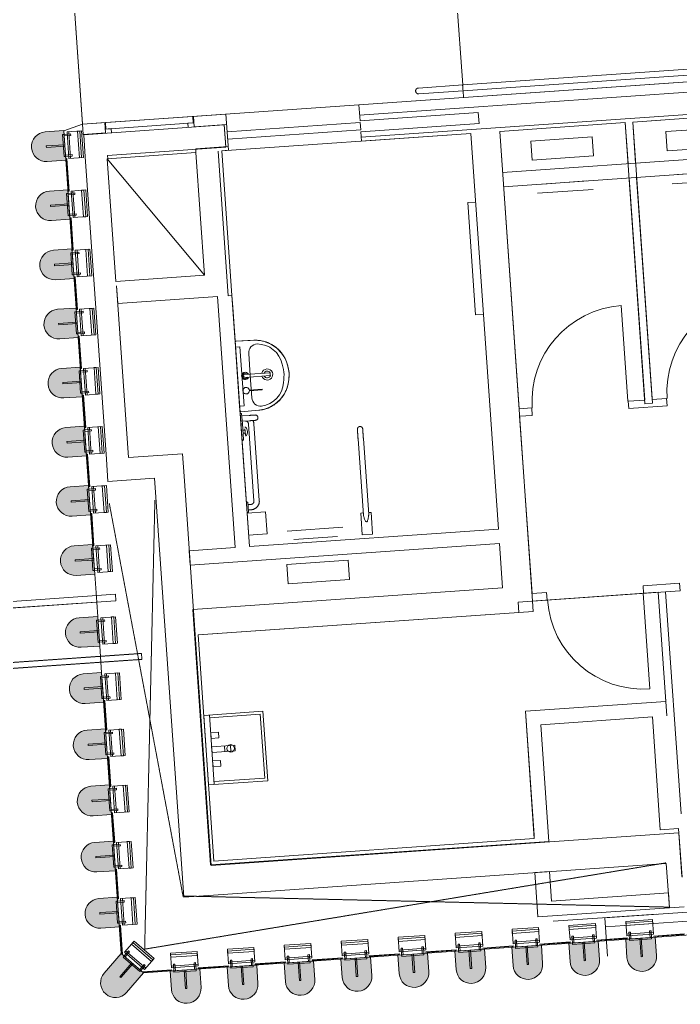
# Model space of a CAD drawing. Header units: millimetres. Extents: x 306 to 836129804, y -168137 to 818603917.
# Drawn here: x 833881628 to 833886088, y 817964286 to 817970931 of the extents above; entities that cross this region are included whole.
import ezdxf

# ---------------------------------------------------------------- set-up
doc = ezdxf.new("R2010")
doc.units = ezdxf.units.MM
doc.header["$LTSCALE"] = 3
doc.linetypes.add('Overhead', pattern=[1.8, 1.2, -0.6])
for name, color, linetype, lineweight in [('A-000-M_MASS', 251, 'Continuous', 13), ('A-010-M_LINE', 251, 'Continuous', 13), ('A-010-M_LINE-T', 251, 'Continuous', 13), ('A-010-M_LINE_BEYOND', 251, 'Continuous', 13), ('A-200-M_WALL_EXT', 251, 'Continuous', 13), ('A-200-M_WALL_INT', 251, 'Continuous', 13), ('A-214-M_CURT_WALL', 251, 'Continuous', 13), ('A-215-M_CURT_PANEL', 251, 'Continuous', 13), ('A-241-M_RAMP', 251, 'Continuous', 13), ('A-314-M_WINDOW', 251, 'Continuous', 13), ('A-325-M_DOOR', 251, 'Continuous', 13), ('A-770-ME_FFE_SA', 251, 'Continuous', 13), ('A-770-MH_FFE_SA', 251, 'Overhead', 13), ('A-810-M_ROOMS', 251, 'Continuous', 13), ('M-520-M_DRAINAGE_FW', 253, 'Continuous', 5), ('Z-060-M_DETAIL', 253, 'Continuous', 5), ('Z-060-M_LINE_MEDIUM', 253, 'Continuous', 9)]:
    doc.layers.add(name, color=color, linetype=linetype, lineweight=lineweight)
doc.layers.add('UAJ-00XREF', color=7, linetype='Continuous')
doc.layers.get('A-770-ME_FFE_SA').off()

# ---------------------------------------------------------------- blocks, each defined once
blk = doc.blocks.new('System Panel - ARC_Glazed-33907928-0300')
at = {"layer": 'A-215-M_CURT_PANEL', "lineweight": 9}
for p, q in [((-481.25, 0), (471.25, 0)), ((-481.25, -44), (-481.25, 0)), ((471.25, -44), (471.25, 0)), ((471.25, -44), (-481.25, -44))]:
    blk.add_line(p, q, dxfattribs=at)
blk = doc.blocks.new('ARC_FS_FIRE SHUTTER LATERAL SINGLE  - ARC_FS_FIRE SHUTTER LATERAL SINGLE -35816964-0300')
at = {"layer": 'A-770-MH_FFE_SA'}
for p, q in [((50, 20), (-10100, 20)), ((50, 20), (50, -20)), ((-10100, -20), (50, -20))]:
    blk.add_line(p, q, dxfattribs=at)
blk = doc.blocks.new('ARC_CWP_PERFORATED METAL_STRAIGHT - ARC_CWP_PERFORATED METAL_STRAIGHT-39453977-0300')
at = {"layer": 'A-215-M_CURT_PANEL', "lineweight": 9}
for p, q in [((-98, 8), (100, 8)), ((100, 5), (-95, 5)), ((100, 5), (100, 8))]:
    blk.add_line(p, q, dxfattribs=at)
blk = doc.blocks.new('ARC_WIN_HR - 600-37446939-0300')
at = {"layer": 'A-314-M_WINDOW', "lineweight": 18}
for p, q in [((-260, 9), (-300, 9)), ((-295, 9), (295, 9)), ((-295, -35), (-295, 9)), ((-260, 37), (-260, 9)), ((260, 9), (260, 37)), ((300, 9), (260, 9)), ((295, 9), (295, -35)), ((295, -35), (-295, -35))]:
    blk.add_line(p, q, dxfattribs=at)
blk = doc.blocks.new('ARC_DOOR_FOLDING_F2-TI - 900x2500mm-39066887-0300')
at = {"layer": 'A-325-M_DOOR', "lineweight": 9}
for p, q in [((450, 25), (-450, 25)), ((-450, 25), (-450, -25)), ((-450, -25), (450, -25))]:
    blk.add_line(p, q, dxfattribs=at)
blk = doc.blocks.new('Circular Mullion - ARC_225mm CERAMIC MULLION-27539017-0300')
at = {"layer": 'Z-060-M_DETAIL', "lineweight": 9}
blk.add_hatch(color=256, dxfattribs=at).paths.add_polyline_path([(100, -125), (96.6, -150.9), (86.6, -175), (70.7, -195.7), (50, -211.6), (25.9, -221.6), (0, -225), (-25.9, -221.6), (-50, -211.6), (-70.7, -195.7), (-86.6, -175), (-96.6, -150.9), (-100, -125), (-100, 0), (100, 0)], flags=0)
at = {"layer": 'Z-060-M_DETAIL'}
for p, q in [((-90, 120), (90, 120)), ((-90, 21.5), (-90, 120)), ((90, 108), (-90, 108)), ((-90, 108), (-90, 92.6)), ((-90, 92.6), (90, 92.6)), ((90, 120), (90, 21.5)), ((90, 92.6), (90, 108)), ((90, 33.5), (-90, 33.5)), ((90, 21.5), (-90, 21.5)), ((-75, 45), (-65, 45)), ((-75, 0), (-75, 45)), ((-65, 45), (-65, 0)), ((65, 45), (75, 45)), ((65, 0), (65, 45)), ((75, 45), (75, 0)), ((-75, 0), (-75, -10)), ((-65, 0), (-75, 0)), ((-75, -10), (75, -10)), ((-5, -125), (-5, 0)), ((5, -125), (5, 0)), ((75, 0), (65, 0)), ((75, -10), (75, 0)), ((5, -125), (-5, -125))]:
    blk.add_line(p, q, dxfattribs=at)
at = {"layer": 'Z-060-M_LINE_MEDIUM'}
for p, q in [((100, 0), (-100, 0)), ((-100, 0), (-100, -125)), ((100, -125), (100, 0))]:
    blk.add_line(p, q, dxfattribs=at)
blk.add_arc((0, -125), 100, 180, 360, dxfattribs=at)
blk = doc.blocks.new('ARC_CWP_PERFORATED METAL_STRAIGHT - ARC_CWP_PERFORATED METAL_STRAIGHT-39744257-0300')
at = {"layer": 'A-215-M_CURT_PANEL', "lineweight": 9}
for p, q in [((-110, 5), (-110, 8)), ((-110, 8), (110, 8)), ((110, 5), (-110, 5)), ((110, 5), (110, 8))]:
    blk.add_line(p, q, dxfattribs=at)
blk = doc.blocks.new('ARC_CWP_PERFORATED METAL_STRAIGHT - ARC_CWP_PERFORATED METAL_STRAIGHT-40497915-0300')
at = {"layer": 'A-215-M_CURT_PANEL', "lineweight": 9}
for p, q in [((-100, 5), (-100, 8)), ((-100, 8), (100, 8)), ((100, 5), (-100, 5)), ((100, 5), (100, 8))]:
    blk.add_line(p, q, dxfattribs=at)
blk = doc.blocks.new('ARC_CWP_PERFORATED METAL_STRAIGHT - ARC_CWP_PERFORATED METAL_STRAIGHT-V204-0300')
at = {"layer": 'A-215-M_CURT_PANEL', "lineweight": 9}
for p, q in [((-100, 5), (-100, 8)), ((-100, 8), (98, 8)), ((95, 5), (-100, 5))]:
    blk.add_line(p, q, dxfattribs=at)
blk = doc.blocks.new('Circular Mullion - Perforated Mesh-26022574-0300')
at = {"layer": 'A-214-M_CURT_WALL'}
blk.add_hatch(color=256, dxfattribs=at).paths.add_polyline_path([(70.7, -245.7), (86.6, -225), (97.1, -197.1), (100, -175), (100, 0), (-100, 0), (-100, -175), (-96.6, -200.9), (-86.6, -225), (-70.7, -245.7), (-50, -261.6), (-25.9, -271.6), (0, -275), (25.9, -271.6), (50, -261.6)], flags=0)
at = {"layer": 'Z-060-M_DETAIL'}
for p, q in [((-90, 120), (90, 120)), ((-90, 21.5), (-90, 120)), ((90, 108), (-90, 108)), ((-90, 108), (-90, 92.6)), ((-90, 92.6), (90, 92.6)), ((90, 120), (90, 21.5)), ((90, 92.6), (90, 108)), ((-100, 0), (-100, -175)), ((100, 0), (-100, 0)), ((90, 33.5), (-90, 33.5)), ((90, 21.5), (-90, 21.5)), ((-75, 45), (-65, 45)), ((-75, 0), (-75, 45)), ((-65, 45), (-65, 0)), ((65, 45), (75, 45)), ((65, 0), (65, 45)), ((75, 45), (75, 0)), ((-75, 0), (-75, -10)), ((-65, 0), (-75, 0)), ((-75, -10), (75, -10)), ((-5, -125), (-5, 0)), ((5, -125), (5, 0)), ((75, 0), (65, 0)), ((75, -10), (75, 0)), ((100, -175), (100, 0)), ((5, -125), (-5, -125))]:
    blk.add_line(p, q, dxfattribs=at)
blk.add_arc((0, -175), 100, 180, 360, dxfattribs=at)
blk = doc.blocks.new('ARC_CWP_PERFORATED METAL_STRAIGHT - ARC_CWP_PERFORATED METAL_STRAIGHT-39454143-0300')
at = {"layer": 'A-215-M_CURT_PANEL', "lineweight": 9}
for p, q in [((-102.7, 5), (-102.7, 8)), ((-102.7, 8), (102.7, 8)), ((102.7, 5), (-102.7, 5)), ((102.7, 5), (102.7, 8))]:
    blk.add_line(p, q, dxfattribs=at)
blk = doc.blocks.new('ARC_DOOR_WC_PARTITION - 600x2200mm-37559766-0300')
at = {"layer": 'A-325-M_DOOR'}
blk.add_line((323.5, 672), (323.5, 25), dxfattribs=at)
blk.add_arc((323.5, 25), 647, 90, 180, dxfattribs=at)
blk = doc.blocks.new('ARC_DOOR_WC_PARTITION - 600x2200mm-37559765-0300')
at = {"layer": 'A-325-M_DOOR'}
blk.add_line((323.5, -672), (323.5, -25), dxfattribs=at)
blk.add_arc((323.5, -25), 647, 180, 270, dxfattribs=at)
blk = doc.blocks.new('ARC_TFP_FS_HR_DISPLAY - ARC_TFP_FS_HR_800x600 _DEEP_-26280763-0300')
at = {"layer": 'Z-060-M_DETAIL'}
for p, q in [((300, 30), (-300, 860)), ((300, 860), (-300, 860)), ((-300, 860), (-300, 30)), ((300, 30), (300, 860)), ((-300, 30), (300, 30))]:
    blk.add_line(p, q, dxfattribs=at)
blk = doc.blocks.new('ARC_TFP _BABYCHANGE TABLE - ARC_TFP_WC _FOH_BABYCHANGE TABLE-V307-0300')
at = {"layer": 'M-520-M_DRAINAGE_FW'}
for p, q in [((-386.6, -54.2), (-386.6, 0)), ((373.4, 0), (373.4, -54.2)), ((373.4, -54.2), (-386.6, -54.2))]:
    blk.add_line(p, q, dxfattribs=at)
blk = doc.blocks.new('ARC_WC_WATER CLOSET_TOTO - WC1-V304-0300')
at = {"layer": 'M-520-M_DRAINAGE_FW'}
for p, q in [((-190, 59.5), (188.1, 59.5)), ((147.5, 0), (-147.5, 0)), ((-207.5, -165), (207.5, -165)), ((-207.5, -165), (-207.5, -295)), ((207.5, -165), (207.5, -295)), ((207.5, -295), (-207.5, -295))]:
    blk.add_line(p, q, dxfattribs=at)
blk = doc.blocks.new('GF PUBLIC TOILETS _2_ RAIL 1 - GF PUBLIC TOILETS _2_ RAIL 1-37764811-0300')
at = {"layer": 'A-000-M_MASS'}
for p, q in [((84025.8, 44633.2), (83725.8, 44633.2)), ((83725.8, 44593.2), (84025.8, 44593.2)), ((88825.8, 44633.2), (84025.8, 44633.2)), ((84025.8, 44593.2), (88825.8, 44593.2))]:
    blk.add_line(p, q, dxfattribs=at)
for points, knots in [([(83725.8, 44633.2), (83725.3, 44633.2), (83724.5, 44633.1), (83723.1, 44633), (83721.8, 44632.8), (83720.6, 44632.5), (83719.3, 44632.1), (83718.1, 44631.7), (83716.9, 44631.1), (83715.8, 44630.5), (83714.6, 44629.8), (83713.2, 44628.8), (83711.9, 44627.6), (83710.7, 44626.4), (83709.6, 44625), (83708.4, 44623.2), (83707.2, 44620.8), (83706.1, 44617.5), (83705.8, 44614.9), (83705.8, 44613.2)], [0.5, 0.5, 0.5, 0.5, 0.5208333, 0.5416667, 0.5625, 0.5833333, 0.6041667, 0.625, 0.6458333, 0.6666667, 0.6875, 0.7083333, 0.75, 0.7708333, 0.7916667, 0.8333333, 0.875, 0.9166667, 1, 1, 1, 1]), ([(83705.8, 44613.2), (83705.8, 44611.4), (83706.1, 44608.8), (83707.2, 44605.5), (83708.4, 44603.1), (83709.6, 44601.3), (83710.7, 44600), (83711.9, 44598.7), (83713.6, 44597.3), (83715.4, 44596), (83716.9, 44595.2), (83718.1, 44594.7), (83719.3, 44594.2), (83720.6, 44593.8), (83721.8, 44593.5), (83723.1, 44593.3), (83724.5, 44593.2), (83725.3, 44593.2), (83725.8, 44593.2)], [0, 0, 0, 0, 0.0833333, 0.125, 0.1666667, 0.2083333, 0.2291667, 0.25, 0.2916667, 0.3333333, 0.3541667, 0.375, 0.3958333, 0.4166667, 0.4375, 0.4583333, 0.4791667, 0.5, 0.5, 0.5, 0.5]), ([(84025.8, 44633.2), (84025.6, 44633.2), (84025.4, 44631.8), (84025.2, 44627.5), (84025, 44623.3), (84024.9, 44618.4), (84024.9, 44614.9), (84024.9, 44613.2)], [0.5, 0.5, 0.5, 0.5, 0.6666667, 0.75, 0.8333333, 0.9166667, 1, 1, 1, 1])]:
    blk.add_open_spline(points, degree=3, knots=knots, dxfattribs=at)
blk.add_open_spline([(84024.9, 44613.2), (84024.9, 44609.7), (84025, 44602.7), (84025.3, 44595), (84025.6, 44593.2), (84025.8, 44593.2)], degree=3, dxfattribs=at)
blk = doc.blocks.new('ARC_WC_SINK - CS-26721732-0300')
at = {"layer": 'M-520-M_DRAINAGE_FW'}
for p, q in [((235, 458.9), (-235, 458.9)), ((-235, 458.9), (-235, 58.9)), ((-216, 439.8), (215.9, 439.8)), ((-216, 97), (-216, 439.8)), ((215.9, 439.8), (215.9, 97)), ((235, 58.9), (235, 458.9)), ((-19.1, 224), (-19.1, 253.1)), ((-19.1, 253.1), (19, 253.1)), ((19, 224), (-19.1, 224)), ((-19.1, 224), (-19.1, 97)), ((-19.1, 97), (-19.1, 224)), ((19, 224), (-19.1, 224)), ((19, 253.1), (19, 224)), ((19, 97), (19, 224)), ((19, 224), (19, 97)), ((-76.2, 149.9), (-114.3, 149.9)), ((-114.3, 149.9), (-114.3, 97)), ((-76.2, 97), (-76.2, 149.9)), ((-19.1, 184.5), (19, 184.5)), ((114.3, 149.9), (76.2, 149.9)), ((76.2, 149.9), (76.2, 97)), ((114.3, 97), (114.3, 149.9)), ((-235, 97), (235, 97)), ((-114.3, 97), (-76.2, 97)), ((-19.1, 97), (19, 97)), ((-19.1, 97), (19, 97)), ((76.2, 97), (114.3, 97)), ((-235, 58.9), (235, 58.9))]:
    blk.add_line(p, q, dxfattribs=at)
for start, end in [(360, 180), (180, 360)]:
    blk.add_arc((0, 224), 25.4, start, end, dxfattribs=at)
blk = doc.blocks.new('ARC_WC_UNISEX ACCESSIBLE - WC_U_ACCESSIBLE-37764879-0300')
at = {"layer": 'M-520-M_DRAINAGE_FW'}
for p, q in [((-370, 1438.5), (-375, 1433.5)), ((-224.8, 1434.4), (-370, 1438.5)), ((-247.7, 1435.3), (-369.9, 1438.5)), ((-183.2, 1425.1), (-224.8, 1434.4)), ((-136.4, 1402.3), (-183.2, 1425.1)), ((-99.3, 1373.7), (-136.4, 1402.3)), ((-289.1, 1349.1), (-289.1, 1198.9)), ((-67.9, 1336.6), (-99.3, 1373.7)), ((-52.4, 1309.7), (-67.9, 1336.6)), ((-40.9, 1281.3), (-52.4, 1309.7)), ((-32.3, 1245.9), (-40.9, 1281.3)), ((-154.3, 1209.6), (-324.3, 1209.6)), ((-289.1, 1198.9), (-289.1, 1048.4)), ((-154.3, 1189.6), (-154.3, 1209.6)), ((-26.5, 1201.3), (-32.3, 1245.9)), ((-32.3, 1151.6), (-26.5, 1196.2)), ((-26.5, 1196.2), (-26.5, 1201.3)), ((-324.3, 1189.6), (-154.3, 1189.6)), ((-40.9, 1116.2), (-32.3, 1151.6)), ((-302.5, 1102.4), (-216.1, 1102.4)), ((-216.1, 1097.4), (-302.4, 1097.4)), ((-216.1, 1102.4), (-216.1, 1097.4)), ((-67.9, 1060.9), (-52.4, 1087.8)), ((-52.4, 1087.8), (-40.9, 1116.2)), ((-136.4, 995.2), (-99.3, 1023.8)), ((-99.3, 1023.8), (-67.9, 1060.9)), ((-375, 964), (-370, 959)), ((-370, 959), (-223.2, 963.2)), ((-369.9, 959), (-247.7, 962.2)), ((-223.2, 963.2), (-184.3, 971.8)), ((-184.3, 971.8), (-136.4, 995.2)), ((-365, 879.9), (-365, 770)), ((-350, 835), (-365, 835)), ((-365, 815), (-350, 815)), ((-350, 825), (-350, 842.6)), ((-350, 825), (-350, 833.7)), ((-350, 800.7), (-350, 825)), ((-350, 816.3), (-350, 816.3)), ((-350, 815.9), (-350, 807.4)), ((-375, 765), (-365, 770)), ((-115, 134.5), (263.1, 134.5)), ((222.5, 75), (-72.5, 75)), ((-132.5, -90), (282.5, -90)), ((-132.5, -90), (-132.5, -220)), ((282.5, -90), (282.5, -220)), ((282.5, -220), (-132.5, -220))]:
    blk.add_line(p, q, dxfattribs=at)
at = {"layer": 'M-520-M_DRAINAGE_FW', "flags": 128}
for points in [[(-350, 855), (-348.3, 854.8), (-346.6, 854.2), (-344.9, 853.2), (-343.3, 851.8), (-340.3, 847.8), (-337.6, 842), (-335.7, 834.2), (-335, 825)], [(-350, 795), (-348.3, 795.2), (-346.6, 795.8), (-344.9, 796.8), (-343.3, 798.2), (-340.3, 802.2), (-337.6, 808), (-335.7, 815.8), (-335, 825)]]:
    blk.add_lwpolyline(points, dxfattribs=at)
at = {"layer": 'M-520-M_DRAINAGE_FW'}
for centre, radius, start, end in [((-323.7, 1199.6), 24.5, 24.08951, 194.89211), ((-323.7, 1199.6), 17.5, 34.8499, 270), ((-324.3, 1199.6), 10, 90, 270), ((-175, 1198.9), 37.5, 194.28152, 16.69852), ((-175, 1198.9), 37.5, 16.69852, 163.30148), ((-174.1, 1198.9), 23, 27.93831, 152.06169), ((-323.7, 1199.6), 24.5, 209.13569, 270), ((-323.7, 1199.6), 24.5, 270, 335.91049), ((-323.7, 1199.6), 17.5, 270, 325.1501), ((-174.1, 1198.9), 23, 203.71823, 336.28177), ((-324.3, 1099.7), 22, 164.10408, 90), ((-324.3, 1099.7), 22, 90, 161.19631)]:
    blk.add_arc(centre, radius, start, end, dxfattribs=at)
for points, knots in [([(-372.2, 1471.2), (-373, 1471.2), (-373.7, 1470.9), (-374.2, 1470.4), (-374.7, 1469.9), (-375, 1469.2), (-375, 1468.5)], [3, 3, 3, 3, 4, 4, 4, 5, 5, 5, 5]), ([(-369.9, 1438.5), (-370.6, 1438.5), (-371.8, 1438.3), (-373.1, 1437.5), (-374.5, 1436.1), (-375, 1434.7), (-375, 1433.5)], [0, 0, 0, 0, 0.285714, 0.428571, 0.571429, 1, 1, 1, 1]), ([(-227.6, 1409), (-243.8, 1409.4), (-259.4, 1403.3), (-271, 1392), (-282.6, 1380.8), (-289.1, 1365.3), (-289.1, 1349.1)], [3, 3, 3, 3, 4, 4, 4, 5, 5, 5, 5]), ([(-34, 1255.2), (-35.8, 1263.8), (-40.2, 1280.6), (-47.7, 1300.3), (-55.1, 1315.3), (-61.2, 1326.3), (-68, 1336.9), (-75.2, 1347), (-82.9, 1356.6), (-91.3, 1365.8), (-100.1, 1374.6), (-109.3, 1382.8), (-118.9, 1390.5), (-129, 1397.7), (-139.5, 1404.3), (-150.3, 1410.3), (-161.5, 1415.7), (-173.1, 1420.5), (-184.9, 1424.7), (-201, 1429.4), (-221.7, 1433.5), (-238.9, 1435), (-247.7, 1435.3)], [0, 0, 0, 0, 0.083333, 0.166667, 0.208333, 0.25, 0.291667, 0.333333, 0.375, 0.416667, 0.458333, 0.5, 0.541667, 0.583333, 0.625, 0.666667, 0.708333, 0.75, 0.791667, 0.833333, 0.916667, 1, 1, 1, 1]), ([(-247.7, 962.2), (-238.9, 962.5), (-221.7, 964), (-201, 968.1), (-184.9, 972.8), (-173.1, 977), (-161.5, 981.8), (-150.3, 987.2), (-139.5, 993.2), (-129, 999.8), (-118.9, 1007), (-109.3, 1014.7), (-100.1, 1022.9), (-91.3, 1031.7), (-82.9, 1040.9), (-75.2, 1050.5), (-68, 1060.6), (-61.2, 1071.2), (-55.1, 1082.2), (-47.7, 1097.2), (-40.2, 1116.9), (-35.8, 1133.7), (-34, 1142.3)], [0, 0, 0, 0, 0.083333, 0.166667, 0.208333, 0.25, 0.291667, 0.333333, 0.375, 0.416667, 0.458333, 0.5, 0.541667, 0.583333, 0.625, 0.666667, 0.708333, 0.75, 0.791667, 0.833333, 0.916667, 1, 1, 1, 1]), ([(-227.6, 988.5), (-243.8, 988.1), (-259.4, 994.2), (-271, 1005.5), (-282.6, 1016.7), (-289.1, 1032.2), (-289.1, 1048.4)], [3, 3, 3, 3, 4, 4, 4, 5, 5, 5, 5])]:
    blk.add_open_spline(points, degree=3, knots=knots, dxfattribs=at)
for points in [[(-68.1, 1260.7), (-80.1, 1341.3), (-146.3, 1402.9), (-227.6, 1409)], [(-61, 1188.9), (-61, 1213), (-63.4, 1237), (-68.1, 1260.7)], [(-61, 1208.6), (-61, 1184.5), (-63.4, 1160.5), (-68.1, 1136.8)], [(-26.5, 1198.8), (-26.8, 1208.3), (-28.4, 1227.2), (-31.9, 1245.9), (-34, 1255.2)], [(-34, 1142.3), (-31.9, 1151.6), (-28.4, 1170.3), (-26.8, 1189.2), (-26.5, 1198.8)], [(-68.1, 1136.8), (-80.1, 1056.2), (-146.3, 994.6), (-227.6, 988.5)], [(-375, 964), (-375, 963.3), (-374.7, 962), (-374, 960.9), (-373.5, 960.4)], [(-373.5, 960.4), (-373, 959.9), (-371.9, 959.2), (-370.5, 959), (-369.9, 959)]]:
    blk.add_open_spline(points, degree=3, dxfattribs=at)
blk = doc.blocks.new('ARC_WC_GRABRAIL_FOLDING - GB2a-27630862-0300')
at = {"layer": 'M-520-M_DRAINAGE_FW'}
for p, q in [((-873.8, 647), (-873.8, 132.4)), ((-837.8, 132.4), (-837.8, 647)), ((-873, 146.4), (-890.9, 146.4)), ((-890.9, 111.6), (-890.9, 146.1)), ((-820.7, 146.4), (-838.6, 146.4)), ((-820.7, 146.1), (-820.7, 111.6)), ((-890.9, 0), (-890.9, 111.6)), ((-820.7, 111.6), (-820.7, 0)), ((-890.9, 0), (-820.7, 0))]:
    blk.add_line(p, q, dxfattribs=at)
at = {"layer": 'M-520-M_DRAINAGE_FW', "flags": 128}
for points in [[(-873.8, 712), (-873.8, 712.7), (-873.7, 713.4), (-873.7, 714.2), (-873.6, 714.9), (-873.4, 715.6), (-873.3, 716.3), (-873.1, 717), (-872.9, 717.7), (-872.6, 718.3), (-872.4, 719), (-872.1, 719.7), (-871.8, 720.3), (-871.4, 720.9), (-871, 721.6), (-870.7, 722.2), (-870.2, 722.7), (-869.8, 723.3), (-869.3, 723.9), (-868.8, 724.4), (-868.3, 724.9), (-867.8, 725.4), (-867.3, 725.9), (-866.7, 726.3), (-866.1, 726.7), (-865.5, 727.1), (-864.9, 727.5), (-864.3, 727.9), (-863.6, 728.2), (-863, 728.5), (-862.3, 728.8), (-861.6, 729), (-861, 729.2), (-860.3, 729.4), (-859.6, 729.6), (-858.9, 729.7), (-858.1, 729.8), (-857.4, 729.9), (-856.7, 730), (-856, 730), (-855.3, 730), (-854.6, 730), (-853.8, 729.9), (-853.1, 729.8), (-852.4, 729.7), (-851.7, 729.5), (-851, 729.3), (-850.3, 729.1), (-849.6, 728.9), (-849, 728.7), (-848.3, 728.4), (-847.7, 728.1), (-847, 727.7), (-846.4, 727.4), (-845.8, 727), (-845.2, 726.6), (-844.6, 726.1), (-844.1, 725.7), (-843.5, 725.2), (-843, 724.7), (-842.5, 724.2), (-842, 723.6), (-841.6, 723.1), (-841.2, 722.5), (-840.8, 721.9), (-840.4, 721.3), (-840, 720.7), (-839.7, 720), (-839.4, 719.4), (-839.1, 718.7), (-838.8, 718), (-838.6, 717.3), (-838.4, 716.7), (-838.2, 716), (-838.1, 715.2), (-838, 714.5), (-837.9, 713.8), (-837.8, 713.1), (-837.8, 712.4), (-837.8, 712)], [(-873.8, 647), (-873.8, 649.6), (-873.8, 652.2), (-873.8, 654.8), (-873.8, 657.4), (-873.8, 659.9), (-873.8, 662.4), (-873.8, 665), (-873.8, 667.4), (-873.8, 669.9), (-873.8, 672.3), (-873.8, 674.7), (-873.8, 677), (-873.8, 679.3), (-873.8, 681.5), (-873.8, 683.7), (-873.8, 685.8), (-873.8, 687.9), (-873.8, 689.9), (-873.8, 691.8), (-873.8, 693.6), (-873.8, 695.4), (-873.8, 697.1), (-873.8, 698.7), (-873.8, 700.2), (-873.8, 701.7), (-873.8, 703.1), (-873.8, 704.3), (-873.8, 705.5), (-873.8, 706.6), (-873.8, 707.6), (-873.8, 708.5), (-873.8, 709.3), (-873.8, 710), (-873.8, 710.6), (-873.8, 711.1), (-873.8, 711.4), (-873.8, 711.7), (-873.8, 711.9), (-873.8, 712)], [(-873.8, 712), (-873.8, 711.9), (-873.8, 711.8), (-873.8, 711.5), (-873.8, 711.2), (-873.8, 710.7), (-873.8, 710.1), (-873.8, 709.5), (-873.8, 708.7), (-873.8, 707.8), (-873.8, 706.9), (-873.8, 705.8), (-873.8, 704.7), (-873.8, 703.4), (-873.8, 702.1), (-873.8, 700.6), (-873.8, 699.1), (-873.8, 697.5), (-873.8, 695.9), (-873.8, 694.1), (-873.8, 692.3), (-873.8, 690.4), (-873.8, 688.4), (-873.8, 686.4), (-873.8, 684.3), (-873.8, 682.1), (-873.8, 679.9), (-873.8, 677.6), (-873.8, 675.3), (-873.8, 673), (-873.8, 670.6), (-873.8, 668.1), (-873.8, 665.6), (-873.8, 663.1), (-873.8, 660.6), (-873.8, 658), (-873.8, 655.5), (-873.8, 652.9), (-873.8, 650.3), (-873.8, 647.7), (-873.8, 647)], [(-837.8, 647), (-837.8, 649.6), (-837.8, 652.2), (-837.8, 654.8), (-837.8, 657.4), (-837.8, 659.9), (-837.8, 662.4), (-837.8, 665), (-837.8, 667.4), (-837.8, 669.9), (-837.8, 672.3), (-837.8, 674.7), (-837.8, 677), (-837.8, 679.3), (-837.8, 681.5), (-837.8, 683.7), (-837.8, 685.8), (-837.8, 687.9), (-837.8, 689.9), (-837.8, 691.8), (-837.8, 693.6), (-837.8, 695.4), (-837.8, 697.1), (-837.8, 698.7), (-837.8, 700.2), (-837.8, 701.7), (-837.8, 703.1), (-837.8, 704.3), (-837.8, 705.5), (-837.8, 706.6), (-837.8, 707.6), (-837.8, 708.5), (-837.8, 709.3), (-837.8, 710), (-837.8, 710.6), (-837.8, 711.1), (-837.8, 711.4), (-837.8, 711.7), (-837.8, 711.9), (-837.8, 712)], [(-837.8, 712), (-837.8, 711.9), (-837.8, 711.8), (-837.8, 711.5), (-837.8, 711.2), (-837.8, 710.7), (-837.8, 710.1), (-837.8, 709.5), (-837.8, 708.7), (-837.8, 707.8), (-837.8, 706.9), (-837.8, 705.8), (-837.8, 704.7), (-837.8, 703.4), (-837.8, 702.1), (-837.8, 700.6), (-837.8, 699.1), (-837.8, 697.5), (-837.8, 695.9), (-837.8, 694.1), (-837.8, 692.3), (-837.8, 690.4), (-837.8, 688.4), (-837.8, 686.4), (-837.8, 684.3), (-837.8, 682.1), (-837.8, 679.9), (-837.8, 677.6), (-837.8, 675.3), (-837.8, 673), (-837.8, 670.6), (-837.8, 668.1), (-837.8, 665.6), (-837.8, 663.1), (-837.8, 660.6), (-837.8, 658), (-837.8, 655.5), (-837.8, 652.9), (-837.8, 650.3), (-837.8, 647.7), (-837.8, 647)], [(-869.6, 111.6), (-867.9, 104.6), (-866, 98.6), (-863.9, 93.6), (-861.7, 89.8), (-859.4, 87.2), (-857, 85.9), (-854.6, 85.9), (-852.2, 87.2), (-849.9, 89.8), (-847.6, 93.6), (-845.6, 98.6), (-843.7, 104.6), (-842, 111.6)]]:
    blk.add_lwpolyline(points, dxfattribs=at)
at = {"layer": 'M-520-M_DRAINAGE_FW'}
for points in [[(-873.8, 132.4), (-873.8, 130.4), (-873.2, 126.2), (-871.4, 119.2), (-870.2, 114.2), (-869.6, 111.6)], [(-842, 111.6), (-841.4, 114.2), (-840.2, 119.2), (-838.4, 126.2), (-837.8, 130.4), (-837.8, 132.4)]]:
    blk.add_open_spline(points, degree=3, dxfattribs=at)
blk = doc.blocks.new('ARC_WC_GRABRAIL_FIXED_accessible - GR2b-27744852-0300')
at = {"layer": 'M-520-M_DRAINAGE_FW'}
for p, q in [((-295.8, 88), (-815.8, 88)), ((-890.8, 10), (-890.8, 0)), ((-890.8, 10), (-890.8, 0)), ((-890.8, 10), (-890.8, 0)), ((-889.6, 10), (-890.8, 10)), ((-890.8, 10), (-820.8, 10)), ((-889.6, 10), (-890.8, 10)), ((-890.8, 10), (-889.6, 10)), ((-889.6, 10), (-889.6, 10)), ((-873.8, 60), (-873.8, 10)), ((-837.8, 10), (-837.8, 60)), ((-822, 10), (-822, 10)), ((-820.8, 10), (-822, 10)), ((-820.8, 10), (-822, 10)), ((-822, 10), (-820.8, 10)), ((-820.8, 0), (-820.8, 10)), ((-820.8, 0), (-820.8, 10)), ((-820.8, 0), (-820.8, 10)), ((-815.8, 52), (-295.8, 52)), ((-290.8, 10), (-290.8, 0)), ((-289.6, 10), (-255.8, 10)), ((-273.8, 30), (-273.8, 10)), ((-255.8, 10), (-222, 10)), ((-237.8, 10), (-237.8, 30)), ((-220.8, 0), (-220.8, 10)), ((-820.8, 0), (-890.8, 0)), ((-890.8, 0), (-889.6, 0)), ((-822, 0), (-820.8, 0))]:
    blk.add_line(p, q, dxfattribs=at)
at = {"layer": 'M-520-M_DRAINAGE_FW', "flags": 128}
for points in [[(-873.8, 100), (-873.8, 100.7), (-873.7, 101.4), (-873.7, 102.2), (-873.6, 102.9), (-873.4, 103.6), (-873.3, 104.3), (-873.1, 105), (-872.9, 105.7), (-872.6, 106.3), (-872.4, 107), (-872.1, 107.7), (-871.8, 108.3), (-871.4, 108.9), (-871, 109.6), (-870.7, 110.2), (-870.2, 110.7), (-869.8, 111.3), (-869.3, 111.9), (-868.8, 112.4), (-868.3, 112.9), (-867.8, 113.4), (-867.3, 113.9), (-866.7, 114.3), (-866.1, 114.7), (-865.5, 115.1), (-864.9, 115.5), (-864.3, 115.9), (-863.6, 116.2), (-863, 116.5), (-862.3, 116.8), (-861.6, 117), (-861, 117.2), (-860.3, 117.4), (-859.6, 117.6), (-858.9, 117.7), (-858.1, 117.8), (-857.4, 117.9), (-856.7, 118), (-856, 118), (-855.3, 118), (-854.6, 118), (-853.8, 117.9), (-853.1, 117.8), (-852.4, 117.7), (-851.7, 117.5), (-851, 117.4), (-850.3, 117.1), (-849.6, 116.9), (-849, 116.7), (-848.3, 116.4), (-847.7, 116.1), (-847, 115.7), (-846.4, 115.4), (-845.8, 115), (-845.2, 114.6), (-844.6, 114.1), (-844.1, 113.7), (-843.5, 113.2), (-843, 112.7), (-842.5, 112.2), (-842, 111.6), (-841.6, 111.1), (-841.2, 110.5), (-840.8, 109.9), (-840.4, 109.3), (-840, 108.7), (-839.7, 108), (-839.4, 107.4), (-839.1, 106.7), (-838.8, 106), (-838.6, 105.3), (-838.4, 104.7), (-838.2, 104), (-838.1, 103.3), (-838, 102.5), (-837.9, 101.8), (-837.8, 101.1), (-837.8, 100.4), (-837.8, 100)], [(-873.8, 100), (-873.8, 100), (-873.8, 99.9), (-873.8, 99.7), (-873.8, 99.5), (-873.8, 99.2), (-873.8, 98.9), (-873.8, 98.4), (-873.8, 98), (-873.8, 97.4), (-873.8, 96.8), (-873.8, 96.2), (-873.8, 95.5), (-873.8, 94.7), (-873.8, 93.9), (-873.8, 93), (-873.8, 92.1), (-873.8, 91.1), (-873.8, 90.1), (-873.8, 89), (-873.8, 87.9), (-873.8, 86.7), (-873.8, 85.5), (-873.8, 84.2), (-873.8, 82.9), (-873.8, 81.6), (-873.8, 80.2), (-873.8, 78.9), (-873.8, 77.4), (-873.8, 76), (-873.8, 74.5), (-873.8, 73), (-873.8, 71.5), (-873.8, 69.9), (-873.8, 68.4), (-873.8, 66.8), (-873.8, 65.2), (-873.8, 63.6), (-873.8, 62), (-873.8, 60.4), (-873.8, 60)], [(-873.8, 60), (-873.8, 61.6), (-873.8, 63.2), (-873.8, 64.8), (-873.8, 66.4), (-873.8, 67.9), (-873.8, 69.5), (-873.8, 71.1), (-873.8, 72.6), (-873.8, 74.1), (-873.8, 75.6), (-873.8, 77), (-873.8, 78.5), (-873.8, 79.9), (-873.8, 81.2), (-873.8, 82.6), (-873.8, 83.9), (-873.8, 85.2), (-873.8, 86.4), (-873.8, 87.6), (-873.8, 88.7), (-873.8, 89.8), (-873.8, 90.8), (-873.8, 91.8), (-873.8, 92.8), (-873.8, 93.7), (-873.8, 94.5), (-873.8, 95.3), (-873.8, 96), (-873.8, 96.7), (-873.8, 97.3), (-873.8, 97.8), (-873.8, 98.3), (-873.8, 98.7), (-873.8, 99.1), (-873.8, 99.4), (-873.8, 99.7), (-873.8, 99.8), (-873.8, 99.9), (-873.8, 100)], [(-815.8, 88), (-818.1, 88), (-820.4, 87.8), (-822.7, 87.6), (-825, 87.3), (-827.3, 86.8), (-829.6, 86.3), (-831.8, 85.7), (-834, 85.1), (-836.2, 84.3), (-838.4, 83.4)], [(-837.8, 60), (-837.8, 61.6), (-837.8, 63.2), (-837.8, 64.8), (-837.8, 66.4), (-837.8, 67.9), (-837.8, 69.5), (-837.8, 71.1), (-837.8, 72.6), (-837.8, 74.1), (-837.8, 75.6), (-837.8, 77), (-837.8, 78.5), (-837.8, 79.9), (-837.8, 81.2), (-837.8, 82.6), (-837.8, 83.9), (-837.8, 85.2), (-837.8, 86.4), (-837.8, 87.6), (-837.8, 88.7), (-837.8, 89.8), (-837.8, 90.8), (-837.8, 91.8), (-837.8, 92.8), (-837.8, 93.7), (-837.8, 94.5), (-837.8, 95.3), (-837.8, 96), (-837.8, 96.7), (-837.8, 97.3), (-837.8, 97.8), (-837.8, 98.3), (-837.8, 98.7), (-837.8, 99.1), (-837.8, 99.4), (-837.8, 99.7), (-837.8, 99.8), (-837.8, 99.9), (-837.8, 100)], [(-837.8, 100), (-837.8, 100), (-837.8, 99.9), (-837.8, 99.7), (-837.8, 99.5), (-837.8, 99.2), (-837.8, 98.9), (-837.8, 98.4), (-837.8, 98), (-837.8, 97.4), (-837.8, 96.8), (-837.8, 96.2), (-837.8, 95.5), (-837.8, 94.7), (-837.8, 93.9), (-837.8, 93), (-837.8, 92.1), (-837.8, 91.1), (-837.8, 90.1), (-837.8, 89), (-837.8, 87.9), (-837.8, 86.7), (-837.8, 85.5), (-837.8, 84.2), (-837.8, 82.9), (-837.8, 81.6), (-837.8, 80.2), (-837.8, 78.9), (-837.8, 77.4), (-837.8, 76), (-837.8, 74.5), (-837.8, 73), (-837.8, 71.5), (-837.8, 69.9), (-837.8, 68.4), (-837.8, 66.8), (-837.8, 65.2), (-837.8, 63.6), (-837.8, 62), (-837.8, 60.4), (-837.8, 60)], [(-237.8, 30), (-237.8, 32.3), (-238, 34.6), (-238.2, 36.9), (-238.5, 39.2), (-239, 41.5), (-239.5, 43.8), (-240.1, 46), (-240.7, 48.2), (-241.5, 50.4), (-242.4, 52.6), (-243.3, 54.7), (-244.3, 56.8), (-245.5, 58.8), (-246.7, 60.8), (-247.9, 62.7), (-249.3, 64.6), (-250.7, 66.5), (-252.2, 68.2), (-253.8, 70), (-255.4, 71.6), (-257.1, 73.2), (-258.8, 74.7), (-260.7, 76.1), (-262.5, 77.5), (-264.5, 78.8), (-266.4, 80), (-268.5, 81.2), (-270.5, 82.2), (-272.6, 83.2), (-274.8, 84.1), (-277, 84.9), (-279.2, 85.6), (-281.4, 86.2), (-283.7, 86.7), (-285.9, 87.2), (-288.2, 87.5), (-290.5, 87.8), (-292.9, 87.9), (-295.2, 88), (-295.8, 88)], [(-837.7, 31.8), (-837.6, 32.6), (-837.5, 33.5), (-837.4, 34.4), (-837.2, 35.2), (-836.9, 36.1), (-836.7, 36.9), (-836.4, 37.8), (-836.1, 38.6), (-835.7, 39.4), (-835.3, 40.2), (-834.9, 40.9), (-834.4, 41.7), (-834, 42.4), (-833.4, 43.1), (-832.9, 43.8), (-832.3, 44.5), (-831.7, 45.2), (-831.1, 45.8), (-830.5, 46.4), (-829.8, 47), (-829.1, 47.5), (-828.4, 48), (-827.7, 48.5), (-826.9, 49), (-826.2, 49.4), (-825.4, 49.8), (-824.6, 50.2), (-823.8, 50.5), (-822.9, 50.8), (-822.1, 51.1), (-821.3, 51.3), (-820.4, 51.5), (-819.5, 51.7), (-818.7, 51.8), (-817.8, 51.9), (-816.9, 52), (-816, 52), (-815.8, 52)], [(-295.8, 52), (-294.9, 52), (-294, 51.9), (-293.2, 51.8), (-292.3, 51.7), (-291.4, 51.6), (-290.6, 51.4), (-289.7, 51.1), (-288.9, 50.9), (-288, 50.6), (-287.2, 50.3), (-286.4, 49.9), (-285.6, 49.5), (-284.9, 49.1), (-284.1, 48.6), (-283.4, 48.2), (-282.7, 47.6), (-282, 47.1), (-281.3, 46.5), (-280.6, 45.9), (-280, 45.3), (-279.4, 44.7), (-278.8, 44), (-278.3, 43.3), (-277.8, 42.6), (-277.3, 41.9), (-276.8, 41.1), (-276.4, 40.4), (-276, 39.6), (-275.6, 38.8), (-275.3, 38), (-275, 37.1), (-274.7, 36.3), (-274.5, 35.5), (-274.3, 34.6), (-274.1, 33.7), (-274, 32.9), (-273.9, 32), (-273.8, 31.1), (-273.8, 30.2), (-273.8, 30)]]:
    blk.add_lwpolyline(points, dxfattribs=at)
at = {"layer": 'M-520-M_DRAINAGE_FW'}
blk.add_arc((-855.8, 100), 18, 360, 180, dxfattribs=at)
blk = doc.blocks.new('ARC_WC_PAPER HOLDER - PH2-V315-0300')
at = {"layer": 'M-520-M_DRAINAGE_FW'}
for p, q in [((-930.8, 0), (-930.8, -125)), ((-780.8, -125), (-780.8, 0)), ((-930.8, -125), (-780.8, -125))]:
    blk.add_line(p, q, dxfattribs=at)
blk = doc.blocks.new('ARC_WC_MIRROR - MR2-27628013-0300')
at = {"layer": 'M-520-M_DRAINAGE_FW'}
for p, q in [((-655.8, 30), (-1055.8, 30)), ((-1055.8, 30), (-1055.8, 0)), ((-655.8, 0), (-655.8, 30)), ((-1055.8, 0), (-655.8, 0))]:
    blk.add_line(p, q, dxfattribs=at)
blk = doc.blocks.new('3A35X-MAGP-P-MP-00')
at = {"layer": 'A-010-M_LINE', "linetype": 'Overhead'}
for p, q in [((834461985.6, 817967666.8), (834462483.3, 817965017)), ((834462293.4, 817967687.7), (834462224.4, 817964658.5)), ((834465743.3, 817965240.8), (834462224.4, 817964658.5)), ((834462483.3, 817965017), (834465764.2, 817964942.1))]:
    blk.add_line(p, q, dxfattribs=at)
at = {"layer": 'A-010-M_LINE-T'}
for p, q in [((834465331.6, 817964868.8), (834468330.8, 817965078.4)), ((834465335.7, 817964809.5), (834468334.9, 817965019.2)), ((834465349.7, 817964610), (834465331.6, 817964868.8))]:
    blk.add_line(p, q, dxfattribs=at)
at = {"layer": 'A-010-M_LINE_BEYOND', "lineweight": 9}
blk.add_line((834464981.2, 817964846.8), (834465679.5, 817964895.6), dxfattribs=at)
at = {"layer": 'A-200-M_WALL_EXT', "lineweight": 13}
for p, q in [((834461813.2, 817970154.8), (834462760.9, 817970221)), ((834462771.4, 817970071.4), (834462760.9, 817970221)), ((834461823.7, 817970005.2), (834461813.2, 817970154.8)), ((834462771.4, 817970071.4), (834461973.3, 817970015.6)), ((834461966.3, 817967965.1), (834461823.7, 817970005.2)), ((834461973.3, 817970015.6), (834461974.9, 817969992.7)), ((834462034.9, 817969134.8), (834462115.9, 817967975.6)), ((834462115.9, 817967975.6), (834462480, 817968001.1)), ((834462490.5, 817967851.4), (834462480, 817968001.1)), ((834461976.8, 817967815.5), (834461966.3, 817967965.1)), ((834462490.5, 817967851.4), (834462674.3, 817965222.8)), ((834462291, 817967837.5), (834461976.8, 817967815.5)), ((834462488.7, 817965009.4), (834462291, 817967837.5)), ((834462674.3, 817965222.8), (834465731.8, 817965436.6)), ((834465831.6, 817965443.6), (834465731.8, 817965436.6)), ((834465831.6, 817965443.6), (834465852.5, 817965144.3)), ((834465745.8, 817965237.1), (834462688.2, 817965023.3)), ((834465766.7, 817964937.8), (834465745.8, 817965237.1)), ((834462688.2, 817965023.3), (834462488.7, 817965009.4)), ((834465866.4, 817964944.8), (834465766.7, 817964937.8))]:
    blk.add_line(p, q, dxfattribs=at)
at = {"layer": 'A-200-M_WALL_INT'}
for p, q in [((834463670.8, 817970356.8), (834470133.3, 817970808.6)), ((834463675.6, 817970287), (834470138.2, 817970738.8)), ((834463686.1, 817970137.4), (834470148.6, 817970589.1)), ((834463670.8, 817970356.8), (834463678.3, 817970249.6)), ((834463678.3, 817970249.6), (834464476.3, 817970305.4)), ((834464476.3, 817970305.4), (834464481.5, 817970230.6)), ((834465519.1, 817970240.4), (834466367.1, 817970299.7)), ((834461805.3, 817970226.4), (834461959.9, 817970237.2)), ((834461954.9, 817970236.9), (834461959.8, 817970167)), ((834462773, 817970294.1), (834462548.5, 817970278.4)), ((834462553.5, 817970278.7), (834462558.4, 817970208.9)), ((834462773, 817970294.1), (834462790, 817970049.7)), ((834464621.3, 817970177.7), (834465469.3, 817970237)), ((834465469.3, 817970237), (834465488.6, 817969960.1)), ((834465538.5, 817969963.6), (834465519.1, 817970240.4)), ((834461805.3, 817970226.4), (834461810.2, 817970156.6)), ((834461810.2, 817970156.6), (834461959.8, 817970167)), ((834462558.4, 817970208.9), (834462777.8, 817970224.2)), ((834462761.2, 817970223.1), (834462771.6, 817970073.4)), ((834464481.5, 817970230.6), (834463683.5, 817970174.8)), ((834463687.8, 817970112.4), (834463683.5, 817970174.8)), ((834464621.3, 817970177.7), (834464752.3, 817968304.8)), ((834464640.7, 817969900.9), (834469079.8, 817970211.2)), ((834463687.8, 817970112.4), (834464426.8, 817970164.1)), ((834464613.5, 817967493.1), (834464426.8, 817970164.1)), ((834469086.6, 817970113.9), (834464647.5, 817969803.6)), ((834462568.8, 817970059.3), (834462788.3, 817970074.6)), ((834462570.6, 817970034.3), (834462568.8, 817970059.3)), ((834462788.5, 817969067.2), (834462720.2, 817970044.8)), ((834462790, 817970049.7), (834462745.1, 817970046.5)), ((834465495.4, 817969862.9), (834465600.2, 817968364)), ((834465650.1, 817968367.5), (834465545.3, 817969866.4)), ((834462034.9, 817969134.8), (834462043.3, 817969015.1)), ((834462716.2, 817969062.1), (834462043.3, 817969015.1)), ((834462834.6, 817967368.7), (834462716.2, 817969062.1)), ((834462788.5, 817969067.2), (834462813.5, 817969068.9)), ((834462813.5, 817969068.9), (834462837.7, 817968722.3)), ((834465748.3, 817968374.4), (834465650.1, 817968367.5)), ((834465748.3, 817968374.4), (834465751.8, 817968324.5)), ((834462865.6, 817968323.2), (834462869.2, 817968272.2)), ((834464838, 817968310.7), (834464752.3, 817968304.8)), ((834464838, 817968310.7), (834464841.5, 817968260.9)), ((834465600.2, 817968364), (834465489.5, 817968356.3)), ((834465489.5, 817968356.3), (834465492.9, 817968306.4)), ((834465751.8, 817968324.5), (834465492.9, 817968306.4)), ((834464841.5, 817968260.9), (834464755.7, 817968254.9)), ((834464755.7, 817968254.9), (834464839.4, 817967057.8)), ((834462873.9, 817968204.7), (834462931.9, 817967375.5)), ((834462931.9, 817967375.5), (834464613.5, 817967493.1)), ((834464620.3, 817967395.8), (834462532.6, 817967249.9)), ((834464641.2, 817967096.6), (834464620.3, 817967395.8)), ((834462525.8, 817967347.1), (834462834.6, 817967368.7)), ((834462525.8, 817967347.1), (834462532.6, 817967249.9)), ((834465835.5, 817967127.4), (834465589.1, 817967110.2)), ((834465589.1, 817967110.2), (834465592.6, 817967060.3)), ((834465835.5, 817967127.4), (834465839, 817967077.5)), ((834464641.2, 817967096.6), (834462548.6, 817966950.3)), ((834464839.4, 817967057.8), (834464937.7, 817967064.7)), ((834464937.7, 817967064.7), (834464941.2, 817967014.8)), ((834465690.8, 817967067.2), (834465592.6, 817967060.3)), ((834465749.2, 817966232.7), (834465690.8, 817967067.2)), ((834465839, 817967077.5), (834465740.7, 817967070.7)), ((834465740.7, 817967070.7), (834465845.5, 817965571.8)), ((834464842.9, 817967007.9), (834464941.2, 817967014.8)), ((834464842.9, 817967007.9), (834464847.8, 817966938.1)), ((834462669.1, 817965226.4), (834462548.6, 817966950.3)), ((834464847.8, 817966938.1), (834462585.6, 817966779.9)), ((834462585.6, 817966779.9), (834462692.3, 817965253.1)), ((834464794.7, 817966263.7), (834465742.4, 817966330)), ((834464854.8, 817965404.2), (834464794.7, 817966263.7)), ((834465651.9, 817966225.9), (834464898.8, 817966173.3)), ((834465705.2, 817965464.3), (834465651.9, 817966225.9)), ((834464898.8, 817966173.3), (834464953.8, 817965386.1)), ((834465705.2, 817965464.3), (834465827.4, 817965472.8)), ((834465850, 817965148.6), (834465827.4, 817965472.8)), ((834464953.8, 817965386.1), (834462669.1, 817965226.4)), ((834462692.3, 817965253.1), (834464854.8, 817965404.2)), ((834464858.1, 817965175), (834464957.8, 817965182)), ((834464879, 817964875.7), (834464858.1, 817965175)), ((834464957.8, 817965182), (834464971.8, 817964982.5)), ((834464971.8, 817964982.5), (834465759.7, 817965037.6)), ((834465766.7, 817964937.8), (834465759.7, 817965037.6)), ((834465766.7, 817964937.8), (834464879, 817964875.7))]:
    blk.add_line(p, q, dxfattribs=at)
at = {"layer": 'A-241-M_RAMP'}
for p, q in [((834464371.4, 817970491), (834464269.9, 817971943.1)), ((834464377.3, 817970406.2), (834464374.2, 817970451.1))]:
    blk.add_line(p, q, dxfattribs=at)
at = {"layer": 'A-810-M_ROOMS', "flags": 128}
for points in [[(834452605.9, 817966351.4), (834461763, 817966991.6), (834461900.5, 817967001.2), (834461839, 817967881.1), (834461678.2, 817970180.4), (834461805.3, 817970226.4), (834461805.2, 817970228), (834461692.1, 817971846.5), (834461691.9, 817971848.1), (834461559.8, 817971874), (834461433.1, 817973686.9), (834461400.3, 817974155.9), (834461531.5, 817974306.9), (834465100.8, 817974556.4), (834465085.8, 817974771.6), (834464865.7, 817977918.8)], [(834466367.1, 817970299.7), (834465519.1, 817970240.4), (834465651.8, 817968342.6), (834465601.9, 817968339.1), (834465469.3, 817970237), (834464621.3, 817970177.7), (834464811.4, 817967458.1), (834464842.9, 817967007.9), (834465740.7, 817967070.7), (834465845.5, 817965571.8)], [(834481631.7, 817966568.5), (834475379.3, 817966131.4), (834475045.5, 817966108.1), (834475046.7, 817966091), (834475058.8, 817965918.5), (834475180.3, 817965927), (834475206.8, 817965548), (834475162.5, 817965497), (834475075.6, 817965397), (834465780, 817964747.2), (834464942.2, 817964688.6), (834462217.2, 817964498.1), (834462066.3, 817964629.3), (834461933.8, 817966524.7), (834461921.2, 817966704.3), (834461900.5, 817967001.2), (834452468.5, 817966341.8)]]:
    blk.add_lwpolyline(points, dxfattribs=at)
for points in [[(834468135.6, 817972298.6), (834461691.9, 817971848.1), (834461805.3, 817970226.4), (834471260.5, 817970887.4), (834471147.1, 817972509.1)], [(834464426.8, 817970164.1), (834462745.1, 817970046.5), (834462813.5, 817969068.9), (834462818.9, 817968991.1), (834462931.9, 817967375.5), (834464613.5, 817967493.1)], [(834464854.8, 817965404.2), (834464853.1, 817965428.3), (834464794.7, 817966263.7), (834465742.4, 817966330), (834465690.8, 817967067.2), (834464898.3, 817967011.8), (834464745.7, 817967001.1), (834464750.5, 817966931.3), (834462618.4, 817966782.2), (834462585.6, 817966779.9), (834462692.3, 817965253.1)]]:
    blk.add_lwpolyline(points, close=True, dxfattribs=at)
at = {"layer": 'A-000-M_MASS', "lineweight": 18, "rotation": 3.998908525771384}
blk.add_blockref('GF PUBLIC TOILETS _2_ RAIL 1 - GF PUBLIC TOILETS _2_ RAIL 1-37764811-0300', (834383662.8, 817920106.8), dxfattribs=at)
at = {"layer": 'A-214-M_CURT_WALL', "lineweight": 9}
for p, rotation in [((834461685, 817970082.7), 273.9989085257714), ((834461712.9, 817969683.7), 273.9989085257714), ((834461740.8, 817969284.6), 273.9989085257714), ((834461768.7, 817968885.6), 273.9989085257714), ((834461796.6, 817968486.6), 273.9989085257714), ((834461824.5, 817968087.5), 273.9989085257714), ((834461852.4, 817967688.5), 273.9989085257714), ((834461880.3, 817967289.5), 273.9989085257714), ((834461914.2, 817966804.1), 273.9989085257714), ((834461940.7, 817966425), 273.9989085257714), ((834461967.2, 817966045.9), 273.9989085257714), ((834461993.7, 817965666.8), 273.9989085257714), ((834462020.2, 817965287.7), 273.9989085257714), ((834462046.7, 817964908.6), 273.9989085257714), ((834465571.5, 817964732.6), 3.998908525771384), ((834464802.7, 817964678.9), 3.998908525771384), ((834465187.1, 817964705.7), 3.998908525771384), ((834463649.6, 817964598.3), 3.998908525771384), ((834464034, 817964625.1), 3.998908525771384), ((834464418.4, 817964652), 3.998908525771384), ((834462880.9, 817964544.5), 3.998908525771384), ((834463265.3, 817964571.4), 3.998908525771384), ((834462496.5, 817964517.6), 3.998908525771384)]:
    blk.add_blockref('Circular Mullion - ARC_225mm CERAMIC MULLION-27539017-0300', p, dxfattribs=dict(at, rotation=rotation))
at = {"layer": 'A-214-M_CURT_WALL', "rotation": 318.9989085257714}
blk.add_blockref('Circular Mullion - Perforated Mesh-26022574-0300', (834462141.7, 817964563.7), dxfattribs=at)
at = {"layer": 'A-215-M_CURT_PANEL', "lineweight": 9}
for name, p, rotation in [('ARC_CWP_PERFORATED METAL_STRAIGHT - ARC_CWP_PERFORATED METAL_STRAIGHT-39744257-0300', (834461699, 817969883.2), 273.9989085257714), ('ARC_CWP_PERFORATED METAL_STRAIGHT - ARC_CWP_PERFORATED METAL_STRAIGHT-39744257-0300', (834461726.9, 817969484.1), 273.9989085257714), ('ARC_CWP_PERFORATED METAL_STRAIGHT - ARC_CWP_PERFORATED METAL_STRAIGHT-39744257-0300', (834461754.8, 817969085.1), 273.9989085257714), ('ARC_CWP_PERFORATED METAL_STRAIGHT - ARC_CWP_PERFORATED METAL_STRAIGHT-39744257-0300', (834461782.7, 817968686.1), 273.9989085257714), ('ARC_CWP_PERFORATED METAL_STRAIGHT - ARC_CWP_PERFORATED METAL_STRAIGHT-39744257-0300', (834461810.6, 817968287.1), 273.9989085257714), ('ARC_CWP_PERFORATED METAL_STRAIGHT - ARC_CWP_PERFORATED METAL_STRAIGHT-39744257-0300', (834461838.5, 817967888), 273.9989085257714), ('ARC_CWP_PERFORATED METAL_STRAIGHT - ARC_CWP_PERFORATED METAL_STRAIGHT-39744257-0300', (834461866.4, 817967489), 273.9989085257714), ('System Panel - ARC_Glazed-33907928-0300', (834461550.1, 817966976.7), 183.9989085257713), ('ARC_CWP_PERFORATED METAL_STRAIGHT - ARC_CWP_PERFORATED METAL_STRAIGHT-40497915-0300', (834461954, 817966235.4), 273.9989085257714), ('ARC_CWP_PERFORATED METAL_STRAIGHT - ARC_CWP_PERFORATED METAL_STRAIGHT-40497915-0300', (834461980.5, 817965856.4), 273.9989085257714), ('ARC_CWP_PERFORATED METAL_STRAIGHT - ARC_CWP_PERFORATED METAL_STRAIGHT-40497915-0300', (834462007, 817965477.3), 273.9989085257714), ('ARC_CWP_PERFORATED METAL_STRAIGHT - ARC_CWP_PERFORATED METAL_STRAIGHT-40497915-0300', (834462033.5, 817965098.2), 273.9989085257714), ('ARC_CWP_PERFORATED METAL_STRAIGHT - ARC_CWP_PERFORATED METAL_STRAIGHT-V204-0300', (834462060, 817964719.1), 273.9989085257714), ('ARC_CWP_PERFORATED METAL_STRAIGHT - ARC_CWP_PERFORATED METAL_STRAIGHT-39454143-0300', (834465379.3, 817964719.2), 3.998908525771384), ('ARC_CWP_PERFORATED METAL_STRAIGHT - ARC_CWP_PERFORATED METAL_STRAIGHT-39454143-0300', (834465763.7, 817964746), 3.998908525771384), ('ARC_CWP_PERFORATED METAL_STRAIGHT - ARC_CWP_PERFORATED METAL_STRAIGHT-39454143-0300', (834464226.2, 817964638.6), 3.998908525771384), ('ARC_CWP_PERFORATED METAL_STRAIGHT - ARC_CWP_PERFORATED METAL_STRAIGHT-39454143-0300', (834464610.6, 817964665.4), 3.998908525771384), ('ARC_CWP_PERFORATED METAL_STRAIGHT - ARC_CWP_PERFORATED METAL_STRAIGHT-39454143-0300', (834464994.9, 817964692.3), 3.998908525771384), ('ARC_CWP_PERFORATED METAL_STRAIGHT - ARC_CWP_PERFORATED METAL_STRAIGHT-39454143-0300', (834463457.5, 817964584.8), 3.998908525771384), ('ARC_CWP_PERFORATED METAL_STRAIGHT - ARC_CWP_PERFORATED METAL_STRAIGHT-39454143-0300', (834463841.8, 817964611.7), 3.998908525771384), ('ARC_CWP_PERFORATED METAL_STRAIGHT - ARC_CWP_PERFORATED METAL_STRAIGHT-39453977-0300', (834462307, 817964504.4), 3.998908525771384), ('ARC_CWP_PERFORATED METAL_STRAIGHT - ARC_CWP_PERFORATED METAL_STRAIGHT-39454143-0300', (834462688.7, 817964531.1), 3.998908525771384), ('ARC_CWP_PERFORATED METAL_STRAIGHT - ARC_CWP_PERFORATED METAL_STRAIGHT-39454143-0300', (834463073.1, 817964557.9), 3.998908525771384)]:
    blk.add_blockref(name, p, dxfattribs=dict(at, rotation=rotation))
at = {"layer": 'A-314-M_WINDOW', "rotation": 183.9989085257713}
blk.add_blockref('ARC_WIN_HR - 600-37446939-0300', (834462256.7, 817970222.9), dxfattribs=at)
at = {"layer": 'A-325-M_DOOR'}
for name, p, rotation in [('ARC_DOOR_FOLDING_F2-TI - 900x2500mm-39066887-0300', (834463232, 817970180.8), 183.9989085257713), ('ARC_DOOR_WC_PARTITION - 600x2200mm-37559766-0300', (834466075.8, 817968372.2), 3.998908525771384), ('ARC_DOOR_WC_PARTITION - 600x2200mm-37559766-0300', (834465165.5, 817968308.6), 3.998908525771384), ('ARC_DOOR_WC_PARTITION - 600x2200mm-37559765-0300', (834465265.1, 817967062.5), 3.998908525771384)]:
    blk.add_blockref(name, p, dxfattribs=dict(at, rotation=rotation))
at = {"layer": 'A-770-ME_FFE_SA', "rotation": 3.998908525771384}
for name, p in [('ARC_TFP_FS_HR_DISPLAY - ARC_TFP_FS_HR_800x600 _DEEP_-26280763-0300', (834462331.3, 817969155.5)), ('ARC_FS_FIRE SHUTTER LATERAL SINGLE  - ARC_FS_FIRE SHUTTER LATERAL SINGLE -35816964-0300', (834462154.5, 817966630.7))]:
    blk.add_blockref(name, p, dxfattribs=at)
at = {"layer": 'M-520-M_DRAINAGE_FW'}
for name, p, rotation in [('ARC_WC_WATER CLOSET_TOTO - WC1-V304-0300', (834465969.3, 817969896), 183.9989085257713), ('ARC_WC_WATER CLOSET_TOTO - WC1-V304-0300', (834465059, 817969832.4), 183.9989085257713), ('ARC_TFP _BABYCHANGE TABLE - ARC_TFP_WC _FOH_BABYCHANGE TABLE-V307-0300', (834464486.2, 817969314.9), 273.9989085257693), ('ARC_WC_UNISEX ACCESSIBLE - WC_U_ACCESSIBLE-37764879-0300', (834463309.4, 817967353.1), 3.998908525771384), ('ARC_WC_MIRROR - MR2-27628013-0300', (834462821.9, 817969378.5), 93.99890852577118), ('ARC_WC_GRABRAIL_FIXED_accessible - GR2b-27744852-0300', (834462931.2, 817967384.7), 273.9989085257712), ('ARC_WC_GRABRAIL_FOLDING - GB2a-27630862-0300', (834464581.8, 817967517.2), 3.998908525771384), ('ARC_WC_PAPER HOLDER - PH2-V315-0300', (834462861.6, 817968380.1), 93.9989085257707), ('ARC_WC_SINK - CS-26721732-0300', (834462581.2, 817965997.7), 273.9989085257696)]:
    blk.add_blockref(name, p, dxfattribs=dict(at, rotation=rotation))

msp = doc.modelspace()

# ---------------------------------------------------------------- block references
at = {"layer": 'UAJ-00XREF', "ltscale": 0.5}
msp.add_blockref('3A35X-MAGP-P-MP-00', (-579752.6, 0), dxfattribs=at)

doc.saveas('drawing.dxf')
